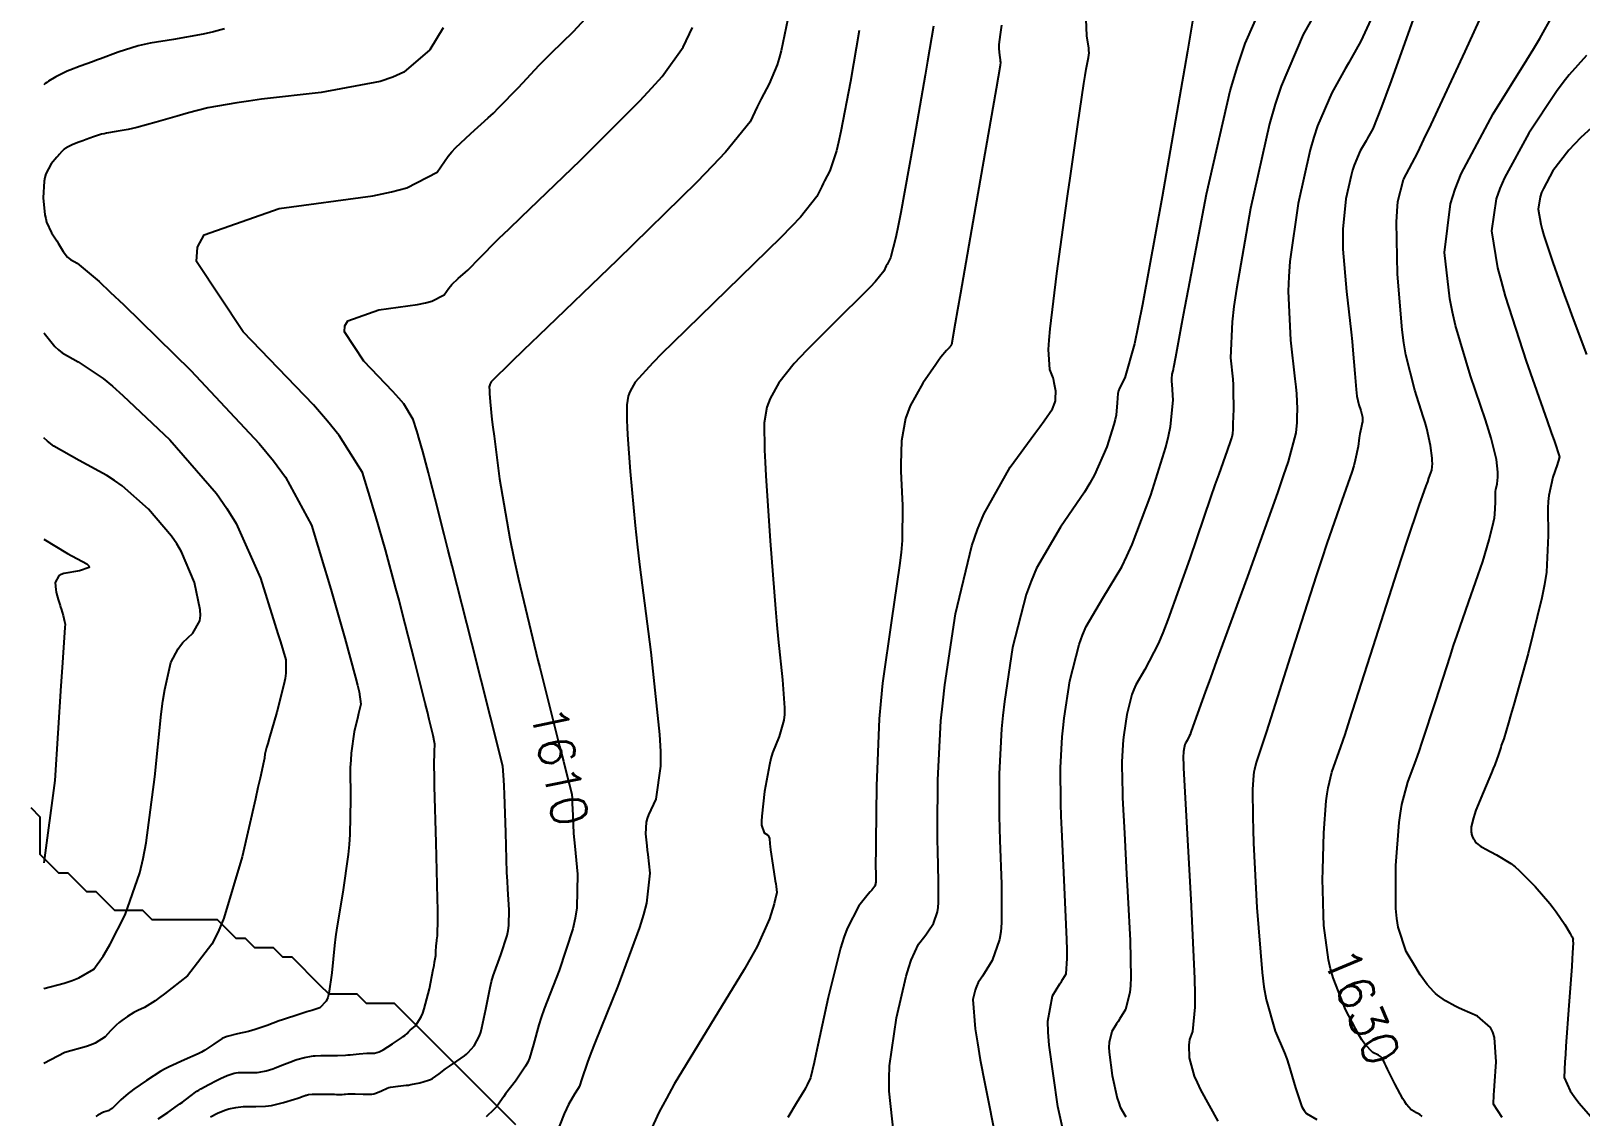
# Model space of a CAD drawing. Header units: metres. Extents: x 837475 to 838479, y 1189012 to 1191015.
# Drawn here: x 837475.1 to 837641.3, y 1189561.2 to 1189677.6 of the extents above; entities that cross this region are included whole.
import ezdxf

# ---------------------------------------------------------------- set-up
doc = ezdxf.new("R2010")
doc.units = ezdxf.units.M
doc.header["$LTSCALE"] = 0.3
for name, color, linetype in [('COTAS 10', 1, 'Continuous'), ('COTAS INT', 252, 'Continuous'), ('DRENAJE', 5, 'Continuous')]:
    doc.layers.add(name, color=color, linetype=linetype)
doc.styles.get("Standard").update_dxf_attribs({"font": 'simplex.shx'})

msp = doc.modelspace()

# ---------------------------------------------------------------- linework, layer by layer
at = {"layer": 'COTAS 10'}
for points in [[(837624.318, 1189561.189), (837624.058, 1189561.412), (837623.712, 1189561.573), (837623.612, 1189561.624), (837623.51, 1189561.679), (837623.125, 1189561.901), (837622.617, 1189562.476), (837622.438, 1189562.753), (837622.241, 1189563.08), (837621.389, 1189564.687), (837621.099, 1189565.274), (837620.598, 1189566.283), (837620.44, 1189566.604), (837620.308, 1189566.873), (837620.052, 1189567.406), (837619.844, 1189567.622), (837619.743, 1189567.691), (837619.623, 1189567.764), (837619.033, 1189568.061), (837618.145, 1189568.963), (837617.838, 1189569.418), (837617.504, 1189569.962), (837616.077, 1189572.668), (837614.749, 1189576.049), (837614.478, 1189577.019), (837614.249, 1189578.003), (837613.771, 1189581.678), (837613.735, 1189582.788), (837613.645, 1189585.493), (837613.639, 1189586.566), (837613.645, 1189587.645), (837613.769, 1189591.601), (837614.025, 1189595.035), (837614.115, 1189595.784), (837614.213, 1189596.447), (837614.632, 1189598.114), (837615.596, 1189600.844), (837616.037, 1189602.176), (837616.554, 1189603.758), (837619.048, 1189611.555), (837621.625, 1189619.62), (837622.193, 1189621.371), (837622.699, 1189622.913), (837624.001, 1189626.741), (837624.748, 1189628.822), (837624.903, 1189629.262), (837625.036, 1189629.643), (837625.331, 1189630.53), (837625.403, 1189631.236), (837625.395, 1189631.503), (837625.376, 1189631.802), (837625.208, 1189633.143), (837624.799, 1189634.994), (837624.627, 1189635.615), (837624.43, 1189636.283), (837623.509, 1189639.085), (837622.568, 1189642.884), (837622.358, 1189644.18), (837622.171, 1189645.582), (837621.679, 1189651.527), (837621.564, 1189657.123), (837621.614, 1189658.304), (837621.7, 1189659.326), (837622.308, 1189661.69), (837623.832, 1189664.602), (837624.496, 1189665.97), (837625.265, 1189667.582), (837628.916, 1189675.43), (837632.404, 1189683.028)], [(837556.286, 1189678.913), (837555.57, 1189675.495), (837555.356, 1189674.705), (837555.136, 1189673.984), (837554.286, 1189671.949), (837553.427, 1189670.357), (837553.202, 1189669.916), (837552.982, 1189669.474), (837552.233, 1189667.876), (837549.614, 1189664.629), (837548.216, 1189663.147), (837546.526, 1189661.413), (837537.99, 1189653.046), (837529.566, 1189644.951), (837527.946, 1189643.388), (837526.635, 1189642.119), (837524.474, 1189639.986), (837524.355, 1189639.772), (837524.331, 1189639.713), (837524.311, 1189639.654), (837524.273, 1189639.442), (837524.278, 1189639.069), (837524.286, 1189638.907), (837524.296, 1189638.721), (837524.354, 1189637.839), (837524.556, 1189635.939), (837524.657, 1189635.111), (837524.777, 1189634.152), (837525.375, 1189629.596), (837526.475, 1189623.2), (837526.912, 1189621.08), (837527.407, 1189618.81), (837529.484, 1189610.144), (837529.673, 1189609.352), (837531.806, 1189600.914), (837532.217, 1189599.287), (837532.55, 1189597.967), (837533.105, 1189595.762), (837533.15, 1189595.29), (837533.162, 1189595.063), (837533.174, 1189594.793), (837533.213, 1189593.471), (837533.317, 1189591.535), (837533.37, 1189590.878), (837533.433, 1189590.17), (837533.746, 1189587.175), (837533.674, 1189583.562), (837533.493, 1189582.462), (837533.244, 1189581.321), (837531.765, 1189576.842), (837530.168, 1189572.732), (837529.844, 1189571.824), (837529.572, 1189571.015), (837529.016, 1189568.921), (837528.586, 1189567.437), (837528.392, 1189567.012), (837528.166, 1189566.581), (837527.082, 1189564.974), (837526.025, 1189563.609), (837525.817, 1189563.33), (837525.645, 1189563.095), (837525.329, 1189562.604), (837525.07, 1189562.252), (837524.934, 1189562.104), (837524.771, 1189561.935), (837523.951, 1189561.14)], [(837599.731, 1189678.887), (837599.153, 1189675.461), (837598.832, 1189673.594), (837598.44, 1189671.329), (837596.441, 1189659.834), (837594.328, 1189648.281), (837593.865, 1189645.979), (837593.455, 1189644.067), (837592.411, 1189640.402), (837591.862, 1189639.309), (837591.763, 1189639.018), (837591.687, 1189638.731), (837591.606, 1189637.739), (837591.48, 1189636.43), (837591.375, 1189635.944), (837591.24, 1189635.405), (837590.503, 1189633.013), (837589.173, 1189630.025), (837588.665, 1189629.11), (837588.096, 1189628.158), (837585.538, 1189624.405), (837582.952, 1189619.992), (837582.366, 1189618.624), (837581.836, 1189617.193), (837580.393, 1189611.497), (837579.518, 1189605.704), (837579.346, 1189604.211), (837579.204, 1189602.766), (837578.948, 1189597.949), (837578.953, 1189593.395), (837578.975, 1189592.115), (837579.008, 1189590.827), (837579.203, 1189586.11), (837579.207, 1189581.95), (837579.119, 1189581.014), (837578.991, 1189580.171), (837578.209, 1189577.907), (837577.346, 1189576.539), (837577.167, 1189576.261), (837577.014, 1189576.027), (837576.682, 1189575.547), (837576.5, 1189575.149), (837576.443, 1189574.968), (837576.383, 1189574.755), (837576.139, 1189573.728), (837576.372, 1189570.609), (837576.612, 1189569.078), (837576.927, 1189567.257), (837577.424, 1189564.741), (837578.701, 1189558.267)], [(837476.51378, 1189574.91317), (837478.694, 1189575.497), (837479.539, 1189575.78), (837480.263, 1189576.055), (837481.865, 1189576.981), (837482.871, 1189578.406), (837483.219, 1189578.995), (837483.596, 1189579.669), (837485.208, 1189582.806), (837486.798, 1189587.325), (837487.161, 1189588.869), (837487.49, 1189590.541), (837488.403, 1189597.638), (837489.09, 1189604.336), (837489.278, 1189605.756), (837489.465, 1189606.988), (837490.131, 1189609.868), (837490.894, 1189611.358), (837491.142, 1189611.714), (837491.407, 1189612.045), (837492.495, 1189613.036), (837493.245, 1189614.371), (837493.297, 1189614.92), (837493.281, 1189615.546), (837492.658, 1189618.454), (837491.254, 1189621.74), (837490.745, 1189622.605), (837490.184, 1189623.45), (837487.727, 1189626.342), (837484.885, 1189628.824), (837484.082, 1189629.409), (837483.272, 1189629.953), (837480.29, 1189631.552), (837477.56, 1189633.105), (837476.909, 1189633.619), (837476.51378, 1189633.97895)]]:
    msp.add_lwpolyline(points, dxfattribs=at)
at = {"layer": 'COTAS INT'}
for points in [[(837586.722, 1189555.644), (837585.255, 1189562.247), (837584.307, 1189568.84), (837584.207, 1189570.226), (837584.176, 1189571.42), (837584.651, 1189574.144), (837585.446, 1189575.405), (837585.617, 1189575.677), (837585.767, 1189575.916), (837586.134, 1189576.5), (837586.246, 1189578.15), (837586.235, 1189579.06), (837586.207, 1189580.167), (837585.952, 1189585.803), (837585.66, 1189591.974), (837585.608, 1189593.417), (837585.568, 1189594.746), (837585.527, 1189598.59), (837585.703, 1189601.901), (837585.8, 1189602.895), (837585.919, 1189603.921), (837586.52, 1189607.904), (837587.512, 1189611.82), (837587.876, 1189612.804), (837588.279, 1189613.744), (837590.057, 1189616.778), (837592.085, 1189620.147), (837592.645, 1189621.299), (837593.205, 1189622.545), (837595.222, 1189627.836), (837596.813, 1189632.995), (837597.103, 1189634.157), (837597.329, 1189635.204), (837597.602, 1189638.026), (837597.494, 1189639.711), (837597.479, 1189640.041), (837597.47, 1189640.313), (837597.492, 1189640.8), (837597.59, 1189641.151), (837597.629, 1189641.336), (837597.674, 1189641.559), (837597.878, 1189642.682), (837598.529, 1189646.192), (837598.855, 1189647.92), (837599.244, 1189649.976), (837601.176, 1189660.132), (837603.724, 1189671.195), (837604.502, 1189673.822), (837605.312, 1189676.26), (837608.497, 1189683.492)], [(837613.818, 1189681.253), (837611.556, 1189677.244), (837609.174, 1189671.704), (837608.552, 1189669.768), (837607.946, 1189667.658), (837605.894, 1189658.586), (837604.385, 1189649.916), (837604.121, 1189648.059), (837603.925, 1189646.439), (837603.771, 1189642.549), (837603.989, 1189640.277), (837604.026, 1189639.677), (837604.052, 1189639.089), (837604.065, 1189637.067), (837604.02, 1189635.48), (837604.01, 1189635.165), (837604.002, 1189634.904), (837603.983, 1189634.415), (837603.885, 1189634.06), (837603.827, 1189633.884), (837603.755, 1189633.675), (837603.384, 1189632.639), (837602.492, 1189630.099), (837602.093, 1189628.942), (837601.627, 1189627.587), (837599.394, 1189621.052), (837597.034, 1189614.47), (837596.488, 1189613.085), (837595.989, 1189611.889), (837594.577, 1189609.152), (837593.607, 1189607.497), (837593.387, 1189606.984), (837593.189, 1189606.447), (837592.648, 1189604.311), (837592.319, 1189602.139), (837592.255, 1189601.579), (837592.202, 1189601.037), (837592.106, 1189599.231), (837592.134, 1189597.03), (837592.159, 1189596.24), (837592.192, 1189595.37), (837592.374, 1189591.577), (837592.611, 1189587.195), (837592.679, 1189585.954), (837592.747, 1189584.702), (837593, 1189580.081), (837593.078, 1189576.088), (837593.036, 1189575.232), (837592.965, 1189574.483), (837592.482, 1189572.677), (837591.853, 1189571.642), (837591.692, 1189571.379), (837591.536, 1189571.126), (837591.018, 1189570.296), (837590.733, 1189569.113), (837590.724, 1189568.637), (837590.744, 1189568.096), (837591.07, 1189565.607), (837591.614, 1189563.157), (837591.772, 1189562.641), (837591.934, 1189562.194), (837592.548, 1189561.168)], [(837488.777, 1189560.935), (837489.782, 1189561.634), (837490.838, 1189562.372), (837491.102, 1189562.562), (837491.353, 1189562.745), (837492.157, 1189563.351), (837492.907, 1189563.892), (837493.124, 1189564.034), (837493.346, 1189564.172), (837494.18, 1189564.641), (837495.006, 1189565.059), (837495.223, 1189565.165), (837495.435, 1189565.266), (837496.155, 1189565.599), (837496.894, 1189565.832), (837497.117, 1189565.871), (837497.349, 1189565.899), (837498.254, 1189565.91), (837499.155, 1189565.899), (837499.385, 1189565.914), (837499.606, 1189565.936), (837500.331, 1189566.083), (837501.041, 1189566.314), (837501.253, 1189566.39), (837501.471, 1189566.471), (837502.31, 1189566.805), (837503.175, 1189567.137), (837503.409, 1189567.217), (837503.641, 1189567.29), (837504.456, 1189567.511), (837505.211, 1189567.657), (837505.404, 1189567.685), (837505.59, 1189567.706), (837506.205, 1189567.734), (837506.827, 1189567.731), (837507.018, 1189567.733), (837507.217, 1189567.735), (837508.004, 1189567.751), (837508.867, 1189567.787), (837509.115, 1189567.802), (837509.366, 1189567.82), (837510.304, 1189567.901), (837511.144, 1189567.974), (837511.333, 1189567.987), (837511.504, 1189567.996), (837511.964, 1189568.001), (837512.467, 1189568.141), (837512.665, 1189568.235), (837512.888, 1189568.353), (837513.906, 1189568.978), (837514.863, 1189569.626), (837515.048, 1189569.758), (837515.199, 1189569.869), (837515.455, 1189570.098), (837515.609, 1189570.284), (837515.696, 1189570.367), (837515.801, 1189570.465), (837516.342, 1189570.932), (837516.977, 1189571.875), (837517.143, 1189572.273), (837517.304, 1189572.73), (837517.849, 1189574.873), (837518.266, 1189576.959), (837518.346, 1189577.381), (837518.412, 1189577.734), (837518.523, 1189578.443), (837518.54, 1189578.751), (837518.546, 1189578.851), (837518.552, 1189578.957), (837518.581, 1189579.392), (837518.623, 1189579.864), (837518.639, 1189579.994), (837518.655, 1189580.123), (837518.729, 1189580.583), (837518.753, 1189582.394), (837518.739, 1189583.374), (837518.716, 1189584.562), (837518.558, 1189590.583), (837518.4, 1189596.59), (837518.378, 1189597.77), (837518.365, 1189598.74), (837518.394, 1189600.497), (837518.426, 1189600.971), (837518.416, 1189601.132), (837518.396, 1189601.307), (837518.254, 1189602.044), (837517.826, 1189603.779), (837517.627, 1189604.583), (837517.391, 1189605.526), (837516.248, 1189610.098), (837514.933, 1189615.253), (837514.59, 1189616.564), (837514.256, 1189617.824), (837513.123, 1189621.953), (837512.092, 1189625.541), (837511.822, 1189626.46), (837511.559, 1189627.347), (837510.665, 1189630.281), (837508.184, 1189634.249), (837506.921, 1189635.787), (837505.407, 1189637.515), (837497.859, 1189645.345), (837492.87, 1189652.893), (837492.969, 1189654.443), (837493.711, 1189655.76), (837501.741, 1189658.567), (837511.771, 1189659.945), (837513.775, 1189660.361), (837515.443, 1189660.791), (837518.672, 1189662.47), (837519.859, 1189664.189), (837520.24, 1189664.645), (837520.643, 1189665.091), (837522.287, 1189666.632), (837524.159, 1189668.292), (837524.706, 1189668.814), (837525.265, 1189669.362), (837527.389, 1189671.568), (837529.636, 1189673.938), (837530.273, 1189674.59), (837530.917, 1189675.241), (837533.295, 1189677.574), (837535.442, 1189679.891)], [(837567.668, 1189559.289), (837567.143, 1189563.92), (837567.141, 1189565.262), (837567.201, 1189566.63), (837567.937, 1189571.788), (837568.992, 1189576.238), (837569.254, 1189577.159), (837569.502, 1189577.947), (837570.288, 1189579.669), (837570.962, 1189580.527), (837571.14, 1189580.768), (837571.314, 1189581.012), (837571.908, 1189581.908), (837572.338, 1189583.153), (837572.407, 1189583.616), (837572.456, 1189584.13), (837572.454, 1189586.416), (837572.355, 1189589.681), (837572.343, 1189590.813), (837572.337, 1189592.043), (837572.369, 1189597.308), (837572.706, 1189603.63), (837572.891, 1189605.526), (837573.117, 1189607.486), (837574.266, 1189615.09), (837576.026, 1189622.384), (837576.636, 1189624.148), (837577.301, 1189625.801), (837580.144, 1189630.847), (837582.781, 1189634.438), (837583.314, 1189635.173), (837583.761, 1189635.796), (837584.668, 1189637.109), (837584.933, 1189637.751), (837584.976, 1189637.951), (837585.007, 1189638.16), (837585.009, 1189638.995), (837584.863, 1189639.897), (837584.801, 1189640.149), (837584.729, 1189640.401), (837584.389, 1189641.318), (837584.256, 1189643.454), (837584.315, 1189644.475), (837584.415, 1189645.682), (837585.12, 1189651.591), (837586.058, 1189658.377), (837586.305, 1189660.136), (837586.546, 1189661.844), (837587.368, 1189667.582), (837588.025, 1189671.97), (837588.161, 1189672.827), (837588.279, 1189673.53), (837588.538, 1189674.774), (837588.59, 1189675.275), (837588.575, 1189675.508), (837588.549, 1189675.783), (837588.35, 1189677.116), (837588.268, 1189678.873)], [(837618.795, 1189678.845), (837617.726, 1189676.526), (837616.732, 1189674.752), (837616.406, 1189674.171), (837616.058, 1189673.552), (837614.615, 1189670.996), (837613.097, 1189667.463), (837612.7, 1189666.229), (837612.314, 1189664.883), (837611.005, 1189659.098), (837610.124, 1189652.891), (837610.008, 1189651.28), (837609.946, 1189649.714), (837610.184, 1189644.447), (837610.661, 1189640.296), (837610.75, 1189639.435), (837610.82, 1189638.698), (837610.919, 1189637.075), (837610.884, 1189636.192), (837610.869, 1189635.922), (837610.853, 1189635.64), (837610.777, 1189634.529), (837609.924, 1189631.442), (837609.418, 1189629.915), (837608.794, 1189628.095), (837605.565, 1189619.095), (837602.267, 1189610.071), (837601.599, 1189608.237), (837601.038, 1189606.692), (837599.899, 1189603.509), (837599.506, 1189602.412), (837599.415, 1189602.181), (837599.332, 1189601.982), (837599.096, 1189601.525), (837598.934, 1189601.249), (837598.898, 1189601.164), (837598.865, 1189601.075), (837598.775, 1189600.719), (837598.72, 1189600.356), (837598.709, 1189600.263), (837598.7, 1189600.173), (837598.684, 1189599.872), (837598.689, 1189599.505), (837598.693, 1189599.373), (837598.699, 1189599.228), (837598.729, 1189598.596), (837598.872, 1189595.991), (837599.506, 1189584.456), (837599.88, 1189575.988), (837599.915, 1189574.311), (837599.919, 1189572.923), (837599.684, 1189570.321), (837599.364, 1189569.453), (837599.315, 1189569.158), (837599.282, 1189568.839), (837599.307, 1189567.491), (837599.863, 1189565.534), (837600.166, 1189564.833), (837600.534, 1189564.061), (837602.401, 1189560.697)], [(837623.69, 1189679.884), (837620.971, 1189672.255), (837620.42, 1189670.743), (837619.958, 1189669.491), (837619.018, 1189667.136), (837618.589, 1189666.37), (837618.448, 1189666.119), (837618.298, 1189665.852), (837617.675, 1189664.748), (837617.019, 1189663.223), (837616.848, 1189662.69), (837616.681, 1189662.109), (837616.116, 1189659.611), (837615.802, 1189656.377), (837615.794, 1189655.332), (837615.819, 1189654.223), (837616.196, 1189649.676), (837616.697, 1189645.302), (837616.801, 1189644.301), (837616.891, 1189643.392), (837617.089, 1189640.868), (837617.217, 1189639.182), (837617.262, 1189638.801), (837617.312, 1189638.457), (837617.525, 1189637.525), (837617.73, 1189636.903), (837617.773, 1189636.755), (837617.811, 1189636.617), (837617.902, 1189636.207), (837617.914, 1189635.822), (837617.901, 1189635.701), (837617.883, 1189635.573), (837617.76, 1189635.058), (837617.613, 1189634.414), (837617.578, 1189634.205), (837617.546, 1189633.983), (837617.454, 1189633.07), (837617.14, 1189631.572), (837616.968, 1189630.982), (837616.76, 1189630.315), (837615.702, 1189627.27), (837614.101, 1189622.661), (837613.55, 1189621.008), (837612.953, 1189619.191), (837610.408, 1189611.266), (837608.076, 1189603.94), (837607.613, 1189602.5), (837607.229, 1189601.315), (837606.503, 1189599.162), (837606.317, 1189598.421), (837606.273, 1189598.126), (837606.234, 1189597.793), (837606.12, 1189596.267), (837606.133, 1189593.246), (837606.174, 1189591.969), (837606.231, 1189590.503), (837606.569, 1189583.618), (837607.141, 1189576.636), (837607.346, 1189575.108), (837607.57, 1189573.757), (837608.547, 1189570.338), (837609.552, 1189568.025), (837609.794, 1189567.369), (837610.021, 1189566.707), (837610.711, 1189564.263), (837611.419, 1189562.231), (837611.659, 1189561.829), (837611.916, 1189561.497), (837613.001, 1189560.875)], [(837632.906, 1189561.081), (837631.947, 1189562.52), (837632.003, 1189563.503), (837632.034, 1189563.956), (837632.07, 1189564.487), (837632.255, 1189567.054), (837632.082, 1189569.678), (837631.892, 1189570.244), (837631.642, 1189570.741), (837630.227, 1189571.957), (837628.596, 1189572.675), (837628.21, 1189572.858), (837627.852, 1189573.034), (837626.795, 1189573.612), (837625.966, 1189574.203), (837625.753, 1189574.387), (837625.546, 1189574.58), (837624.855, 1189575.348), (837624.113, 1189576.393), (837623.874, 1189576.759), (837623.62, 1189577.159), (837622.582, 1189578.882), (837621.723, 1189581.481), (837621.582, 1189582.432), (837621.484, 1189583.484), (837621.479, 1189588.123), (837621.84, 1189592.716), (837621.972, 1189593.739), (837622.118, 1189594.655), (837622.761, 1189597.066), (837623.669, 1189599.444), (837623.982, 1189600.339), (837624.322, 1189601.336), (837625.77, 1189605.79), (837627.298, 1189610.524), (837627.687, 1189611.698), (837628.062, 1189612.811), (837629.293, 1189616.337), (837630.323, 1189619.273), (837630.571, 1189620.015), (837630.802, 1189620.726), (837631.504, 1189623.038), (837631.972, 1189624.938), (837632.056, 1189625.39), (837632.12, 1189625.81), (837632.188, 1189627.059), (837632.174, 1189627.995), (837632.187, 1189628.217), (837632.208, 1189628.425), (837632.342, 1189629.041), (837632.442, 1189629.753), (837632.44, 1189630.02), (837632.425, 1189630.317), (837632.267, 1189631.643), (837631.694, 1189633.95), (837631.419, 1189634.866), (837631.093, 1189635.902), (837629.493, 1189640.645), (837627.891, 1189646.033), (837627.563, 1189647.476), (837627.286, 1189648.897), (837626.705, 1189653.852), (837627.352, 1189659.063), (837627.849, 1189660.646), (837628.484, 1189662.29), (837631.924, 1189668.732), (837635.543, 1189674.514), (837636.291, 1189675.741), (837636.928, 1189676.806), (837638.309, 1189679.303)], [(837519.337, 1189677.97), (837517.895, 1189675.611), (837515.107, 1189673.194), (837513.932, 1189672.666), (837512.582, 1189672.198), (837506.252, 1189671.017), (837499.845, 1189670.288), (837498.446, 1189670.105), (837497.21, 1189669.93), (837494.103, 1189669.367), (837492.007, 1189668.825), (837491.408, 1189668.663), (837490.802, 1189668.497), (837488.546, 1189667.852), (837486.482, 1189667.282), (837485.997, 1189667.162), (837485.549, 1189667.058), (837484.244, 1189666.822), (837483.227, 1189666.658), (837482.961, 1189666.6), (837482.701, 1189666.537), (837481.82, 1189666.262), (837481.056, 1189665.98), (837480.87, 1189665.911), (837480.695, 1189665.847), (837480.155, 1189665.651), (837479.709, 1189665.479), (837479.593, 1189665.429), (837479.48, 1189665.379), (837479.1, 1189665.192), (837478.778, 1189664.998), (837478.702, 1189664.944), (837478.631, 1189664.89), (837478.422, 1189664.692), (837478.143, 1189664.366), (837478.028, 1189664.232), (837477.896, 1189664.078), (837477.285, 1189663.363), (837476.719, 1189662.293), (837476.616, 1189661.915), (837476.537, 1189661.502), (837476.444, 1189659.715), (837476.613, 1189657.913), (837476.698, 1189657.49), (837476.8, 1189657.1), (837477.307, 1189655.966), (837477.879, 1189655.099), (837478.021, 1189654.878), (837478.156, 1189654.665), (837478.588, 1189653.963), (837479.052, 1189653.375), (837479.207, 1189653.233), (837479.374, 1189653.101), (837480.074, 1189652.703), (837482.418, 1189650.732), (837483.621, 1189649.61), (837485.064, 1189648.236), (837492.276, 1189641.191), (837499.6, 1189633.367), (837501.113, 1189631.503), (837502.403, 1189629.769), (837505.206, 1189624.598), (837506.574, 1189620.118), (837506.961, 1189618.82), (837507.351, 1189617.496), (837508.786, 1189612.509), (837509.935, 1189608.287), (837510.144, 1189607.445), (837510.305, 1189606.746), (837510.494, 1189605.404), (837510.313, 1189604.697), (837510.241, 1189604.398), (837510.159, 1189604.054), (837509.786, 1189602.437), (837509.458, 1189600.173), (837509.405, 1189599.421), (837509.368, 1189598.613), (837509.371, 1189595.245), (837509.312, 1189591.446), (837509.237, 1189590.367), (837509.136, 1189589.277), (837508.557, 1189585.245), (837507.921, 1189581.418), (837507.783, 1189580.458), (837507.663, 1189579.541), (837507.37, 1189576.588), (837507.066, 1189574.389), (837506.939, 1189573.947), (837506.793, 1189573.578), (837506.109, 1189572.848), (837505.236, 1189572.572), (837504.971, 1189572.488), (837504.695, 1189572.402), (837503.614, 1189572.065), (837502.43, 1189571.679), (837502.089, 1189571.562), (837501.743, 1189571.44), (837500.447, 1189570.962), (837499.147, 1189570.516), (837498.799, 1189570.414), (837498.456, 1189570.322), (837497.259, 1189570.069), (837496.163, 1189569.783), (837495.884, 1189569.67), (837495.615, 1189569.543), (837494.731, 1189568.963), (837493.752, 1189568.291), (837493.422, 1189568.106), (837493.068, 1189567.921), (837491.578, 1189567.257), (837489.946, 1189566.519), (837489.502, 1189566.288), (837489.062, 1189566.045), (837487.498, 1189565.07), (837486.142, 1189564.11), (837485.831, 1189563.877), (837485.549, 1189563.657), (837484.766, 1189562.981), (837484.257, 1189562.48), (837484.147, 1189562.372), (837484.052, 1189562.276), (837483.822, 1189562.04), (837483.595, 1189561.892), (837483.501, 1189561.852), (837483.393, 1189561.812), (837482.894, 1189561.671), (837482.273, 1189561.349), (837482.089, 1189561.195)], [(837495.876, 1189677.835), (837494.688, 1189677.541), (837493.591, 1189677.288), (837490.395, 1189676.71), (837487.904, 1189676.308), (837487.252, 1189676.166), (837486.616, 1189676.01), (837484.459, 1189675.338), (837482.586, 1189674.646), (837482.13, 1189674.478), (837481.702, 1189674.321), (837480.38, 1189673.841), (837479.288, 1189673.418), (837479.004, 1189673.297), (837478.728, 1189673.174), (837477.796, 1189672.716), (837477.007, 1189672.243), (837476.82, 1189672.11), (837476.646, 1189671.977), (837476.51378, 1189671.85125)], [(837494.359, 1189561.163), (837495.132, 1189561.55), (837495.924, 1189561.863), (837496.138, 1189561.933), (837496.351, 1189561.997), (837497.104, 1189562.17), (837497.882, 1189562.261), (837498.111, 1189562.273), (837498.345, 1189562.279), (837499.24, 1189562.256), (837500.263, 1189562.289), (837500.579, 1189562.33), (837500.908, 1189562.386), (837502.213, 1189562.706), (837503.381, 1189563.057), (837503.624, 1189563.132), (837503.833, 1189563.198), (837504.295, 1189563.358), (837504.527, 1189563.447), (837504.589, 1189563.468), (837504.651, 1189563.488), (837504.869, 1189563.547), (837505.276, 1189563.583), (837505.457, 1189563.588), (837505.667, 1189563.591), (837506.674, 1189563.585), (837507.682, 1189563.57), (837507.894, 1189563.568), (837508.077, 1189563.566), (837508.492, 1189563.567), (837508.723, 1189563.577), (837508.789, 1189563.581), (837508.856, 1189563.585), (837509.107, 1189563.607), (837509.515, 1189563.618), (837509.681, 1189563.615), (837509.871, 1189563.611), (837510.747, 1189563.574), (837511.675, 1189563.601), (837511.897, 1189563.636), (837512.104, 1189563.682), (837512.725, 1189563.95), (837513.312, 1189564.237), (837513.497, 1189564.296), (837513.693, 1189564.346), (837514.483, 1189564.453), (837515.363, 1189564.535), (837515.615, 1189564.569), (837515.87, 1189564.608), (837516.823, 1189564.791), (837517.735, 1189565.071), (837517.965, 1189565.171), (837518.184, 1189565.282), (837518.894, 1189565.764), (837519.579, 1189566.305), (837519.783, 1189566.454), (837519.993, 1189566.602), (837520.806, 1189567.129), (837521.611, 1189567.699), (837521.816, 1189567.874), (837522.014, 1189568.056), (837522.665, 1189568.774), (837523.218, 1189569.845), (837523.354, 1189570.249), (837523.483, 1189570.7), (837523.886, 1189572.721), (837524.348, 1189575.026), (837524.514, 1189575.657), (837524.696, 1189576.285), (837525.49, 1189578.526), (837526.181, 1189580.616), (837526.297, 1189581.149), (837526.381, 1189581.662), (837526.415, 1189583.348), (837526.249, 1189585.57), (837526.208, 1189586.421), (837526.168, 1189587.373), (837526.04, 1189591.663), (837525.918, 1189595.769), (837525.882, 1189596.605), (837525.845, 1189597.312), (837525.706, 1189598.778), (837525.108, 1189601.176), (837524.782, 1189602.469), (837524.387, 1189604.036), (837522.384, 1189611.967), (837520.291, 1189620.247), (837519.84, 1189622.033), (837519.445, 1189623.6), (837518.481, 1189627.43), (837517.911, 1189629.668), (837517.763, 1189630.231), (837517.621, 1189630.769), (837517.144, 1189632.507), (837516.716, 1189633.997), (837516.604, 1189634.378), (837516.495, 1189634.746), (837516.124, 1189635.965), (837515.094, 1189637.612), (837514.569, 1189638.251), (837513.941, 1189638.968), (837510.807, 1189642.219), (837508.735, 1189645.353), (837508.777, 1189645.997), (837509.085, 1189646.544), (837512.419, 1189647.709), (837516.583, 1189648.281), (837517.415, 1189648.454), (837518.108, 1189648.633), (837519.448, 1189649.33), (837519.941, 1189650.043), (837520.099, 1189650.233), (837520.267, 1189650.418), (837520.949, 1189651.058), (837521.727, 1189651.747), (837521.954, 1189651.964), (837522.186, 1189652.191), (837523.068, 1189653.107), (837525.308, 1189655.345), (837526.397, 1189656.406), (837527.688, 1189657.659), (837534.045, 1189663.778), (837540.407, 1189670.117), (837541.702, 1189671.509), (837542.796, 1189672.743), (837545.059, 1189675.887), (837546.051, 1189678.001)], [(837563.951, 1189677.669), (837562.999, 1189672.2), (837561.98, 1189666.824), (837561.734, 1189665.705), (837561.503, 1189664.747), (837560.797, 1189662.624), (837560.215, 1189661.545), (837560.063, 1189661.246), (837559.914, 1189660.947), (837559.406, 1189659.864), (837557.632, 1189657.664), (837556.685, 1189656.661), (837555.54, 1189655.486), (837549.758, 1189649.819), (837543.944, 1189644.176), (837542.779, 1189643.017), (837541.807, 1189642.033), (837539.903, 1189639.936), (837539.373, 1189638.984), (837539.267, 1189638.722), (837539.179, 1189638.46), (837539.009, 1189637.52), (837539.031, 1189635.856), (837539.063, 1189635.139), (837539.108, 1189634.31), (837539.366, 1189630.387), (837539.911, 1189624.585), (837540.136, 1189622.571), (837540.394, 1189620.381), (837541.594, 1189610.998), (837542.533, 1189602.171), (837542.626, 1189600.33), (837542.647, 1189598.752), (837542.117, 1189595.233), (837541.337, 1189593.562), (837541.2, 1189593.149), (837541.097, 1189592.757), (837541.008, 1189591.52), (837541.164, 1189590.206), (837541.216, 1189589.765), (837541.271, 1189589.29), (837541.5, 1189587.296), (837541.123, 1189584.089), (837540.796, 1189582.849), (837540.372, 1189581.457), (837538.039, 1189575.157), (837535.64, 1189569.18), (837535.175, 1189567.991), (837534.796, 1189567.004), (837534.147, 1189565.122), (837533.979, 1189564.542), (837533.903, 1189564.377), (837533.815, 1189564.208), (837533.392, 1189563.581), (837532.765, 1189562.477), (837532.549, 1189562.008), (837532.314, 1189561.467), (837531.311, 1189558.927)], [(837571.915, 1189678.146), (837571.48, 1189675.638), (837571.262, 1189674.386), (837571.002, 1189672.893), (837569.711, 1189665.487), (837568.39, 1189658.153), (837568.111, 1189656.706), (837567.869, 1189655.51), (837567.308, 1189653.298), (837567.003, 1189652.733), (837566.923, 1189652.577), (837566.845, 1189652.42), (837566.579, 1189651.853), (837565.65, 1189650.7), (837565.154, 1189650.175), (837564.554, 1189649.559), (837561.525, 1189646.591), (837558.322, 1189643.401), (837557.612, 1189642.646), (837556.979, 1189641.947), (837555.331, 1189639.887), (837554.39, 1189638.196), (837554.202, 1189637.731), (837554.046, 1189637.266), (837553.744, 1189635.597), (837553.783, 1189632.644), (837553.841, 1189631.371), (837553.92, 1189629.899), (837554.378, 1189622.935), (837554.945, 1189615.628), (837555.092, 1189613.94), (837555.236, 1189612.397), (837555.72, 1189608.033), (837555.94, 1189605.018), (837555.918, 1189604.326), (837555.858, 1189603.695), (837555.342, 1189601.931), (837554.643, 1189600.199), (837554.469, 1189599.59), (837554.303, 1189598.923), (837553.775, 1189596.046), (837553.482, 1189593.392), (837553.465, 1189592.868), (837553.476, 1189592.434), (837553.744, 1189591.625), (837554.103, 1189591.402), (837554.17, 1189591.337), (837554.224, 1189591.27), (837554.303, 1189591.02), (837554.356, 1189590.421), (837554.393, 1189590.135), (837554.439, 1189589.796), (837554.689, 1189588.138), (837554.941, 1189586.477), (837554.989, 1189586.136), (837555.028, 1189585.847), (837555.09, 1189585.233), (837554.975, 1189584.626), (837554.902, 1189584.342), (837554.811, 1189584.007), (837554.334, 1189582.378), (837552.993, 1189579.441), (837552.357, 1189578.282), (837551.607, 1189576.972), (837547.943, 1189570.993), (837544.112, 1189564.654), (837543.257, 1189563.118), (837542.491, 1189561.676), (837540.466, 1189557.261)], [(837579.211, 1189678.25), (837579.038, 1189677.243), (837578.916, 1189676.173), (837578.904, 1189675.922), (837578.901, 1189675.69), (837578.967, 1189675.012), (837579.059, 1189674.508), (837579.072, 1189674.385), (837579.079, 1189674.269), (837579.061, 1189673.909), (837578.624, 1189671.398), (837576.424, 1189658.774), (837574.801, 1189649.483), (837574.489, 1189647.706), (837574.236, 1189646.273), (837573.819, 1189643.973), (837573.791, 1189643.921), (837573.777, 1189643.893), (837573.753, 1189643.841), (837573.668, 1189643.736), (837573.623, 1189643.689), (837573.569, 1189643.633), (837573.293, 1189643.363), (837572.7, 1189642.626), (837572.445, 1189642.275), (837572.15, 1189641.861), (837570.759, 1189639.837), (837569.407, 1189637.409), (837569.138, 1189636.74), (837568.913, 1189636.072), (837568.479, 1189633.674), (837568.411, 1189631.155), (837568.417, 1189630.41), (837568.434, 1189629.646), (837568.584, 1189626.716), (837568.534, 1189622.966), (837568.425, 1189621.684), (837568.275, 1189620.297), (837567.387, 1189614.408), (837566.438, 1189607.686), (837566.249, 1189605.773), (837566.092, 1189603.839), (837565.791, 1189596.668), (837565.721, 1189590.692), (837565.71, 1189589.511), (837565.703, 1189588.535), (837565.705, 1189586.723), (837565.705, 1189586.31), (837565.696, 1189586.218), (837565.684, 1189586.134), (837565.606, 1189585.91), (837565.281, 1189585.485), (837565.113, 1189585.276), (837564.91, 1189585.026), (837563.894, 1189583.792), (837562.638, 1189581.373), (837562.284, 1189580.377), (837561.927, 1189579.239), (837560.614, 1189573.951), (837559.512, 1189568.849), (837559.287, 1189567.83), (837559.098, 1189566.981), (837558.707, 1189565.332), (837558.374, 1189564.581), (837558.221, 1189564.298), (837558.043, 1189563.982), (837557.182, 1189562.569), (837556.287, 1189561.088)], [(837641.935, 1189674.984), (837640.067, 1189672.93), (837639.425, 1189672.088), (837638.729, 1189671.128), (837635.766, 1189666.673), (837633.13, 1189661.884), (837632.64, 1189660.712), (837632.255, 1189659.608), (837631.732, 1189656.176), (837632.401, 1189652.212), (837632.768, 1189650.772), (837633.213, 1189649.183), (837635.476, 1189642.206), (837637.712, 1189635.797), (837638.139, 1189634.566), (837638.484, 1189633.571), (837639.04, 1189631.941), (837638.939, 1189631.549), (837638.871, 1189631.335), (837638.784, 1189631.075), (837638.326, 1189629.754), (837637.902, 1189627.811), (837637.838, 1189627.158), (837637.796, 1189626.456), (837637.839, 1189623.507), (837637.626, 1189619.574), (837637.424, 1189618.251), (837637.159, 1189616.827), (837635.686, 1189610.839), (837634.139, 1189605.394), (837633.829, 1189604.311), (837633.569, 1189603.414), (837633.055, 1189601.709), (837632.859, 1189601.146), (837632.799, 1189600.969), (837632.737, 1189600.781), (837632.493, 1189600.025), (837632.089, 1189598.913), (837631.927, 1189598.502), (837631.742, 1189598.045), (837630.89, 1189596.019), (837630.082, 1189594.03), (837629.926, 1189593.596), (837629.798, 1189593.213), (837629.577, 1189592.252), (837629.577, 1189591.701), (837629.589, 1189591.576), (837629.606, 1189591.462), (837629.708, 1189591.153), (837629.858, 1189590.914), (837629.906, 1189590.845), (837629.955, 1189590.774), (837630.154, 1189590.509), (837630.613, 1189590.153), (837630.827, 1189590.026), (837631.078, 1189589.885), (837632.299, 1189589.274), (837633.825, 1189588.329), (837634.269, 1189587.979), (837634.722, 1189587.589), (837636.434, 1189585.862), (837638.001, 1189584.034), (837638.362, 1189583.581), (837638.692, 1189583.151), (837639.621, 1189581.792), (837640.197, 1189580.81), (837640.305, 1189580.618), (837640.39, 1189580.46), (837640.507, 1189580.178), (837640.482, 1189580.124), (837640.476, 1189580.109), (837640.472, 1189580.095), (837640.462, 1189580.044), (837640.461, 1189579.996), (837640.463, 1189579.97), (837640.473, 1189579.924), (837640.486, 1189579.878), (837640.49, 1189579.865), (837640.495, 1189579.852), (837640.51, 1189579.803), (837640.449, 1189578.746), (837640.404, 1189578.096), (837640.348, 1189577.292), (837640.043, 1189573.1), (837639.73, 1189568.75), (837639.668, 1189567.845), (837639.617, 1189567.071), (837639.521, 1189565.36), (837640.174, 1189563.933), (837640.595, 1189563.337), (837641.121, 1189562.655), (837643.887, 1189559.467)], [(837644.295, 1189668.867), (837641.336, 1189666.177), (837640.659, 1189665.487), (837640.044, 1189664.822), (837638.34, 1189662.617), (837637.306, 1189660.739), (837637.114, 1189660.279), (837636.963, 1189659.846), (837636.758, 1189658.501), (837637.034, 1189656.909), (837637.186, 1189656.32), (837637.371, 1189655.668), (837638.312, 1189652.777), (837639.572, 1189649.252), (837639.957, 1189648.198), (837640.359, 1189647.112), (837641.941, 1189642.91)], [(837476.51378, 1189645.26051), (837476.543, 1189645.213), (837477.678, 1189643.772), (837478.058, 1189643.426), (837478.467, 1189643.103), (837480.182, 1189642.127), (837482.845, 1189640.342), (837483.851, 1189639.509), (837484.974, 1189638.53), (837490.001, 1189633.767), (837495.017, 1189628.008), (837496.133, 1189626.401), (837497.13, 1189624.788), (837499.747, 1189618.915), (837501.281, 1189613.98), (837501.597, 1189612.958), (837501.864, 1189612.086), (837502.437, 1189610.182), (837502.451, 1189608.753), (837502.367, 1189608.18), (837502.245, 1189607.531), (837501.488, 1189604.546), (837500.677, 1189601.736), (837500.521, 1189601.196), (837500.396, 1189600.76), (837500.192, 1189600.048), (837500.185, 1189600.003), (837500.184, 1189599.989), (837500.184, 1189599.907), (837500.171, 1189599.769), (837500.162, 1189599.709), (837500.152, 1189599.638), (837500.093, 1189599.301), (837499.692, 1189597.485), (837499.466, 1189596.481), (837499.189, 1189595.262), (837497.769, 1189589.049), (837495.805, 1189582.454), (837495.185, 1189580.992), (837494.531, 1189579.688), (837491.893, 1189576.296), (837489.451, 1189574.338), (837488.921, 1189573.939), (837488.455, 1189573.602), (837487.298, 1189572.9), (837486.565, 1189572.569), (837486.366, 1189572.465), (837486.168, 1189572.356), (837485.466, 1189571.918), (837484.857, 1189571.488), (837484.718, 1189571.383), (837484.591, 1189571.284), (837484.239, 1189570.98), (837483.896, 1189570.632), (837483.774, 1189570.505), (837483.641, 1189570.365), (837483.066, 1189569.75), (837482.011, 1189569.062), (837481.575, 1189568.876), (837481.078, 1189568.691), (837478.763, 1189568.04), (837476.51378, 1189566.87359)], [(837476.51378, 1189623.10384), (837479.027, 1189621.572), (837481.098, 1189620.472), (837481.314, 1189620.252), (837481.377, 1189620.068), (837480.314, 1189619.708), (837478.657, 1189619.446), (837478.345, 1189619.324), (837478.096, 1189619.179), (837477.727, 1189618.479), (837477.802, 1189617.683), (837477.833, 1189617.479), (837477.869, 1189617.282), (837478.036, 1189616.628), (837478.237, 1189615.996), (837478.294, 1189615.813), (837478.352, 1189615.626), (837478.566, 1189614.92), (837478.73, 1189614.28), (837478.756, 1189614.134), (837478.774, 1189614.003), (837478.767, 1189613.643), (837478.564, 1189610.961), (837478.458, 1189609.365), (837478.33, 1189607.4), (837477.689, 1189597.221), (837476.51378, 1189588.3891)]]:
    msp.add_lwpolyline(points, dxfattribs=at)
at = {"layer": 'DRENAJE'}
msp.add_polyline3d([(837527.10619, 1189560.30075, 0), (837526.10653, 1189561.30041, 0), (837525.10686, 1189562.30008, 0), (837524.1072, 1189563.29974, 0), (837523.10754, 1189564.2994, 0), (837522.10788, 1189565.29907, 0), (837521.10821, 1189566.29873, 0), (837520.10855, 1189567.29839, 0), (837519.10889, 1189568.29805, 0), (837518.10922, 1189569.29772, 0), (837517.10956, 1189570.29738, 0), (837516.1099, 1189571.29704, 0), (837515.11024, 1189572.29671, 0), (837514.11057, 1189573.29637, 0), (837513.11091, 1189573.29637, 0), (837512.11125, 1189573.29637, 0), (837511.11158, 1189573.29637, 0), (837510.11192, 1189574.29603, 0), (837509.11226, 1189574.29603, 0), (837508.1126, 1189574.29603, 0), (837507.11293, 1189574.29603, 0), (837506.11327, 1189575.2957, 0), (837505.11361, 1189576.29536, 0), (837504.11394, 1189577.29502, 0), (837503.11428, 1189578.29468, 0), (837502.11462, 1189578.29468, 0), (837501.11495, 1189579.29435, 0), (837500.11529, 1189579.29435, 0), (837499.11563, 1189579.29435, 0), (837498.11597, 1189580.29401, 0), (837497.1163, 1189580.29401, 0), (837496.11664, 1189581.29367, 0), (837495.11698, 1189582.29334, 0), (837494.11731, 1189582.29334, 0), (837493.11765, 1189582.29334, 0), (837492.11799, 1189582.29334, 0), (837491.11833, 1189582.29334, 0), (837490.11866, 1189582.29334, 0), (837489.119, 1189582.29334, 0), (837488.11934, 1189582.29334, 0), (837487.11967, 1189583.293, 0), (837486.12001, 1189583.293, 0), (837485.12035, 1189583.293, 0), (837484.12069, 1189583.293, 0), (837483.12102, 1189584.29266, 0), (837482.12136, 1189585.29232, 0), (837481.1217, 1189585.29232, 0), (837480.12203, 1189586.29199, 0), (837479.12237, 1189587.29165, 0), (837478.12271, 1189587.29165, 0), (837477.12304, 1189588.29131, 0), (837476.12338, 1189589.29098, 0), (837476.12338, 1189590.29064, 0), (837476.12338, 1189591.2903, 0), (837476.12338, 1189592.28996, 0), (837476.12338, 1189593.28963, 0), (837475.12372, 1189594.28929, 0)], dxfattribs=at)

# ---------------------------------------------------------------- texts
at = {"layer": 'COTAS 10', "char_height": 3.799998, "attachment_point": 7}
for s, insert, rotation in [('1610', (837528.65, 1189604.778), 281.6438556), ('1630', (837613.579, 1189578.258), 292.8108911)]:
    msp.add_mtext(s, dxfattribs=dict(at, insert=insert, rotation=rotation))

doc.saveas('drawing.dxf')
